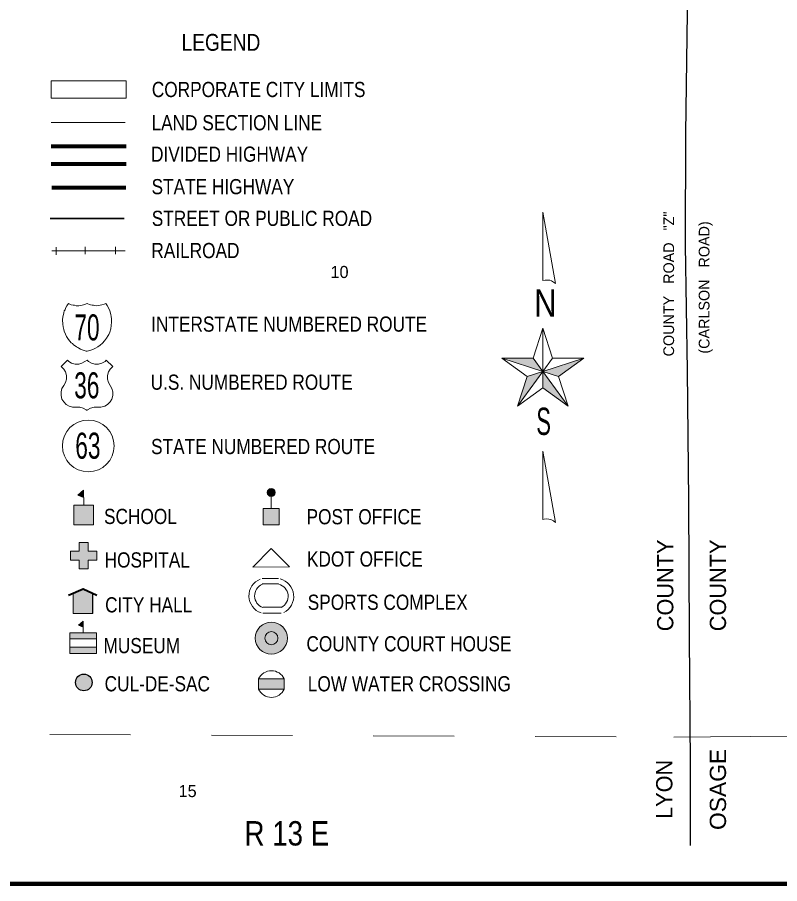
# Model space of a CAD drawing. Extents: x 467 to 471.45, y 2649.76 to 2653.71.
# Drawn here: x 468.626 to 469.568, y 2649.824 to 2650.895 of the extents above; entities that cross this region are included whole.
import ezdxf
from ezdxf.enums import TextEntityAlignment as Align

# ---------------------------------------------------------------- set-up
doc = ezdxf.new("R2010")
doc.units = 0
doc.header["$LTSCALE"] = 0.0068
doc.linetypes.add('LONG_DASHED', pattern=[7.5, 6, -1.5])
doc.linetypes.add('MEDIUM_DASHED', pattern=[4.5, 3, -1.5])
for name, color, linetype, lineweight in [('14', 7, 'Continuous', 25), ('15', 7, 'MEDIUM_DASHED', 13), ('48', 7, 'Continuous', 106), ('50', 7, 'Continuous', 13), ('51', 7, 'Continuous', 13)]:
    doc.layers.add(name, color=color, linetype=linetype, lineweight=lineweight)
for name, color, linetype in [('41', 7, 'Continuous'), ('45', 7, 'Continuous'), ('46', 7, 'Continuous'), ('49', 7, 'Continuous')]:
    doc.layers.add(name, color=color, linetype=linetype)

msp = doc.modelspace()

# ---------------------------------------------------------------- hatches: boundary and pattern name
at = {"layer": '50'}
for points in [[(468.939696, 2650.302763, 1), (468.939269, 2650.312564, 1)], [(468.707576, 2650.301705), (468.700568, 2650.304545), (468.707576, 2650.310606)], [(468.695644, 2650.267803), (468.695644, 2650.291856), (468.719697, 2650.291856), (468.719697, 2650.267803)], [(468.929735, 2650.267803), (468.929735, 2650.288068), (468.949242, 2650.288068), (468.949242, 2650.267803)], [(468.702273, 2650.213258), (468.713258, 2650.213258), (468.713258, 2650.224053), (468.724053, 2650.224053), (468.724053, 2650.235038), (468.713258, 2650.235038), (468.713258, 2650.246023), (468.702273, 2650.246023), (468.702273, 2650.235038), (468.691288, 2650.235038), (468.691288, 2650.224053), (468.702273, 2650.224053)], [(468.707197, 2650.188447), (468.694886, 2650.182955), (468.694886, 2650.158144), (468.718939, 2650.158144), (468.718939, 2650.182955)], [(468.707197, 2650.141288), (468.707197, 2650.148864), (468.701326, 2650.14375)], [(468.959507, 2650.128271, 1), (468.919825, 2650.127044, 1)], [(468.723485, 2650.13428), (468.723485, 2650.126705), (468.69072, 2650.126705), (468.69072, 2650.13428)], [(468.94749, 2650.129498, 1), (468.931842, 2650.125816, 1)], [(468.723485, 2650.116477), (468.723485, 2650.108902), (468.69072, 2650.108902), (468.69072, 2650.116477)], [(468.718095, 2650.072915, 1), (468.697577, 2650.072915, 1)], [(468.923864, 2650.077273), (468.955682, 2650.077273), (468.955682, 2650.064583), (468.923864, 2650.064583)]]:
    msp.add_hatch(color=256, dxfattribs=at).paths.add_polyline_path(points)
at = {"layer": '51'}
for points in [[(469.263258, 2650.473864), (469.224621, 2650.473864), (469.275189, 2650.457386)], [(469.275189, 2650.457386), (469.294508, 2650.451136), (469.325758, 2650.473864)], [(469.24375, 2650.414205), (469.255871, 2650.451136), (469.275189, 2650.457386)], [(469.275189, 2650.457386), (469.275189, 2650.437121), (469.306439, 2650.414205)]]:
    msp.add_hatch(color=256, dxfattribs=at).paths.add_polyline_path(points)

# ---------------------------------------------------------------- linework, layer by layer
at = {"layer": '14'}
msp.add_lwpolyline([(469.457955, 2649.871591), (469.457765, 2649.972348), (469.456439, 2650.129545), (469.455871, 2650.297538), (469.454167, 2650.458333), (469.451515, 2650.613258), (469.452083, 2650.751326), (469.453977, 2650.900947), (469.455114, 2651.01572), (469.455682, 2651.089394), (469.456439, 2651.198485), (469.457955, 2651.339962), (469.45947, 2651.486553), (469.460795, 2651.630303), (469.462689, 2651.770455), (469.463447, 2651.835038)], dxfattribs=at)
at = {"layer": '15'}
msp.add_line((468.46572, 2650.00928), (469.437311, 2650.005492), dxfattribs=at)
msp.add_lwpolyline([(469.437311, 2650.005492), (469.482386, 2650.005682), (470.457955, 2650.012311)], dxfattribs=at)
at = {"layer": '48'}
msp.add_lwpolyline([(466.996591, 2649.824242), (466.996591, 2653.706818), (470.879167, 2653.706818), (470.879167, 2649.824242)], close=True, dxfattribs=at)
at = {"layer": '50', "linetype": 'MEDIUM_DASHED'}
msp.add_line((468.667424, 2650.765152), (468.758902, 2650.765152), dxfattribs=at)
at = {"layer": '50', "lineweight": 80}
for p, q in [((468.667424, 2650.735606), (468.760038, 2650.735606)), ((468.667424, 2650.714015), (468.760038, 2650.714015)), ((468.668371, 2650.684659), (468.759848, 2650.684659))]:
    msp.add_line(p, q, dxfattribs=at)
at = {"layer": '50', "lineweight": 35}
msp.add_line((468.666288, 2650.646402), (468.757765, 2650.646402), dxfattribs=at)
at = {"layer": '50'}
for p, q in [((468.668371, 2650.60625), (468.758902, 2650.60625)), ((468.673864, 2650.610795), (468.673864, 2650.601515)), ((468.709659, 2650.611364), (468.709659, 2650.602083)), ((468.747159, 2650.611364), (468.747159, 2650.602083)), ((468.707765, 2650.291856), (468.707765, 2650.301705)), ((468.939583, 2650.2875), (468.939583, 2650.30322)), ((468.948674, 2650.201515), (468.928409, 2650.201515)), ((468.948674, 2650.194697), (468.928409, 2650.194697)), ((468.929167, 2650.165909), (468.951705, 2650.165909)), ((468.929167, 2650.158712), (468.951705, 2650.158712)), ((468.707197, 2650.13447), (468.707197, 2650.141288)), ((468.923674, 2650.077273), (468.955492, 2650.077273)), ((468.955492, 2650.064583), (468.923674, 2650.064583))]:
    msp.add_line(p, q, dxfattribs=at)
at = {"layer": '50', "linetype": 'LONG_DASHED'}
msp.add_lwpolyline([(468.667614, 2650.816477), (468.760227, 2650.816477), (468.760227, 2650.794886), (468.667614, 2650.794886)], close=True, dxfattribs=at)
at = {"layer": '50'}
for points in [[(468.688826, 2650.541288), (468.686742, 2650.538447), (468.685417, 2650.535606), (468.684848, 2650.533523), (468.683712, 2650.532008), (468.683333, 2650.529545), (468.682576, 2650.527652), (468.682008, 2650.524621), (468.681629, 2650.521023), (468.681818, 2650.51572), (468.682197, 2650.512311), (468.683333, 2650.509091), (468.683712, 2650.507008), (468.685227, 2650.503409), (468.686553, 2650.500379), (468.689015, 2650.49678), (468.69053, 2650.494886), (468.692235, 2650.492803), (468.69375, 2650.491667), (468.695265, 2650.490341), (468.697159, 2650.489015), (468.698864, 2650.487879), (468.700379, 2650.486742), (468.701894, 2650.485985), (468.703788, 2650.484848), (468.707008, 2650.483712), (468.710795, 2650.482386), (468.711932, 2650.482386), (468.715341, 2650.483333), (468.718939, 2650.48428), (468.722159, 2650.485985), (468.725189, 2650.487689), (468.72803, 2650.489773), (468.730871, 2650.492235), (468.733333, 2650.495076), (468.735985, 2650.498295), (468.737879, 2650.501515), (468.738636, 2650.50303), (468.739962, 2650.505682), (468.741098, 2650.510038), (468.741856, 2650.514205), (468.742235, 2650.518182), (468.742045, 2650.522348), (468.741856, 2650.525379), (468.741288, 2650.527652), (468.739962, 2650.532008), (468.738636, 2650.535227), (468.736553, 2650.538636), (468.735038, 2650.541288), (468.733144, 2650.54053), (468.729924, 2650.539583), (468.72822, 2650.539015), (468.726326, 2650.538636), (468.723295, 2650.538447), (468.719886, 2650.539015), (468.717992, 2650.539394), (468.716098, 2650.539583), (468.714773, 2650.540152), (468.712879, 2650.54072), (468.711932, 2650.541288), (468.710795, 2650.54072), (468.70928, 2650.540152), (468.707386, 2650.539583), (468.705682, 2650.539015), (468.701894, 2650.538447), (468.698295, 2650.538447), (468.696212, 2650.539015), (468.694508, 2650.539394), (468.692424, 2650.539773), (468.69053, 2650.54053)], [(468.6875, 2650.471212), (468.679924, 2650.463447), (468.682955, 2650.460038), (468.685038, 2650.456629), (468.686364, 2650.452273), (468.686364, 2650.447917), (468.685038, 2650.443561), (468.682955, 2650.439962), (468.680871, 2650.436364), (468.679735, 2650.432008), (468.679735, 2650.427652), (468.680871, 2650.423106), (468.682955, 2650.419697), (468.686174, 2650.416477), (468.689773, 2650.414205), (468.693939, 2650.413068), (468.702841, 2650.413068), (468.707008, 2650.411932), (468.710606, 2650.409848), (468.711932, 2650.409091), (468.712311, 2650.409848), (468.716288, 2650.411932), (468.720455, 2650.413068), (468.728977, 2650.413068), (468.733712, 2650.414205), (468.737311, 2650.416477), (468.740341, 2650.419697), (468.742614, 2650.423106), (468.74375, 2650.427652), (468.74375, 2650.432008), (468.742614, 2650.436364), (468.740341, 2650.439962), (468.738258, 2650.443561), (468.736932, 2650.447917), (468.736932, 2650.452273), (468.738258, 2650.456629), (468.740341, 2650.460038), (468.74375, 2650.463447), (468.735417, 2650.471212), (468.734091, 2650.469697), (468.730303, 2650.467424), (468.726136, 2650.466288), (468.721591, 2650.466288), (468.717424, 2650.467424), (468.713636, 2650.469697), (468.711932, 2650.471212), (468.70928, 2650.469697), (468.705492, 2650.467424), (468.701515, 2650.466288), (468.69697, 2650.466288), (468.692803, 2650.467424), (468.689205, 2650.469697)], [(468.707576, 2650.301705), (468.700568, 2650.304545), (468.707576, 2650.310606)], [(468.695644, 2650.267803), (468.695644, 2650.291856), (468.719697, 2650.291856), (468.719697, 2650.267803)], [(468.929735, 2650.267803), (468.929735, 2650.288068), (468.949242, 2650.288068), (468.949242, 2650.267803)], [(468.702273, 2650.213258), (468.713258, 2650.213258), (468.713258, 2650.224053), (468.724053, 2650.224053), (468.724053, 2650.235038), (468.713258, 2650.235038), (468.713258, 2650.246023), (468.702273, 2650.246023), (468.702273, 2650.235038), (468.691288, 2650.235038), (468.691288, 2650.224053), (468.702273, 2650.224053)], [(468.916667, 2650.21553), (468.939394, 2650.238447), (468.962311, 2650.21572)], [(468.707197, 2650.188447), (468.694886, 2650.182955), (468.694886, 2650.158144), (468.718939, 2650.158144), (468.718939, 2650.182955)], [(468.707197, 2650.141288), (468.707197, 2650.148864), (468.701326, 2650.14375)], [(468.723485, 2650.13428), (468.723485, 2650.126705), (468.69072, 2650.126705), (468.69072, 2650.13428)], [(468.723485, 2650.116477), (468.723485, 2650.108902), (468.69072, 2650.108902), (468.69072, 2650.116477)], [(468.923864, 2650.077273), (468.955682, 2650.077273), (468.955682, 2650.064583), (468.923864, 2650.064583)]]:
    msp.add_lwpolyline(points, close=True, dxfattribs=at)
at = {"layer": '50', "lineweight": 40}
msp.add_lwpolyline([(468.689015, 2650.180682), (468.707008, 2650.188636), (468.724053, 2650.180682)], dxfattribs=at)
at = {"layer": '50'}
for points in [[(468.698674, 2650.158333), (468.694697, 2650.158333), (468.694697, 2650.183144)], [(468.71875, 2650.183144), (468.71875, 2650.158333), (468.698485, 2650.158333)], [(468.723485, 2650.124621), (468.723485, 2650.126705), (468.69072, 2650.126705), (468.69072, 2650.116477), (468.723485, 2650.116477), (468.723485, 2650.125)]]:
    msp.add_lwpolyline(points, dxfattribs=at)
for centre, radius in [((468.713367, 2650.365256), 0.031987), ((468.939482, 2650.307664), 0.004905), ((468.939666, 2650.127657), 0.01985), ((468.939666, 2650.127657), 0.008037)]:
    msp.add_circle(centre, radius, dxfattribs=at)
at = {"layer": '50', "lineweight": 25}
msp.add_circle((468.707836, 2650.072915), 0.010259, dxfattribs=at)
at = {"layer": '50'}
for centre, radius, start, end in [((468.934268, 2650.179889), 0.022283, 111.82978, 251.18127), ((468.934268, 2650.179997), 0.015332, 111.82978, 251.18127), ((468.945064, 2650.179368), 0.015332, 296.54144, 75.89292), ((468.945064, 2650.17926), 0.022283, 296.54144, 75.89292), ((468.939721, 2650.069902), 0.017521, 24.77119, 155.22881), ((468.939721, 2650.07199), 0.017521, 204.77119, 335.22881)]:
    msp.add_arc(centre, radius, start, end, dxfattribs=at)
at = {"layer": '51'}
for p, q in [((469.263258, 2650.473864), (469.275189, 2650.510606)), ((469.275189, 2650.510606), (469.287121, 2650.473864))]:
    msp.add_line(p, q, dxfattribs=at)
for points in [[(469.275189, 2650.569697), (469.275189, 2650.654167), (469.29072, 2650.565909), (469.288447, 2650.567803), (469.285985, 2650.569129), (469.283712, 2650.570076), (469.281061, 2650.570265), (469.27822, 2650.570265)], [(469.275189, 2650.510606), (469.263258, 2650.473864), (469.275189, 2650.457386)], [(469.275189, 2650.510606), (469.275189, 2650.457386), (469.287121, 2650.473864)], [(469.224621, 2650.473864), (469.275189, 2650.457386), (469.255871, 2650.451136)], [(469.263258, 2650.473864), (469.224621, 2650.473864), (469.275189, 2650.457386)], [(469.325758, 2650.473864), (469.287121, 2650.473864), (469.275189, 2650.457386)], [(469.275189, 2650.457386), (469.294508, 2650.451136), (469.325758, 2650.473864)], [(469.24375, 2650.414205), (469.275189, 2650.457386), (469.275189, 2650.437121)], [(469.24375, 2650.414205), (469.255871, 2650.451136), (469.275189, 2650.457386)], [(469.275189, 2650.457386), (469.294508, 2650.451136), (469.306439, 2650.414205)], [(469.275189, 2650.457386), (469.275189, 2650.437121), (469.306439, 2650.414205)], [(469.275189, 2650.274432), (469.275189, 2650.358712), (469.29072, 2650.270644), (469.288636, 2650.272538), (469.285795, 2650.274053), (469.282576, 2650.274811), (469.280114, 2650.275189), (469.277083, 2650.274811)]]:
    msp.add_lwpolyline(points, close=True, dxfattribs=at)
for points in [[(469.255871, 2650.451136), (469.224621, 2650.473864), (469.263258, 2650.473864), (469.275189, 2650.510606)], [(469.287121, 2650.473864), (469.325758, 2650.473864), (469.294508, 2650.451136)], [(469.275189, 2650.437121), (469.24375, 2650.414205), (469.255871, 2650.451136)], [(469.294508, 2650.451136), (469.306439, 2650.414205), (469.275189, 2650.437121)]]:
    msp.add_lwpolyline(points, dxfattribs=at)

# ---------------------------------------------------------------- texts
at = {"layer": '41'}
for s, p in [('COUNTY', (469.436553, 2650.192898)), ('COUNTY', (469.501705, 2650.192898)), ('LYON', (469.435417, 2649.940814))]:
    msp.add_text(s, height=0.02008, rotation=90, dxfattribs=at).set_placement(p, align=Align.CENTER)
at = {"layer": '41', "width": 1.05}
msp.add_text('OSAGE', height=0.02008, rotation=90, dxfattribs=at).set_placement((469.501705, 2649.94072), align=Align.CENTER)
at = {"layer": '45'}
for s, p in [('10', (469.023958, 2650.572727)), ('15', (468.836174, 2649.93125))]:
    msp.add_text(s, height=0.01496, dxfattribs=at).set_placement(p, align=Align.CENTER)
at = {"layer": '46', "width": 0.85}
msp.add_text('R 13 E', height=0.03011, dxfattribs=at).set_placement((468.958807, 2649.871402), align=Align.CENTER)
at = {"layer": '49'}
for s, p in [('COUNTY   ROAD   "Z"', (469.4375, 2650.565436)), ('(CARLSON   ROAD)', (469.48125, 2650.56108))]:
    msp.add_text(s, height=0.01326, rotation=90, dxfattribs=at).set_placement(p, align=Align.CENTER)
at = {"layer": '50'}
for s, height, width, p in [('LEGEND', 0.02083, 0.85, (468.877367, 2650.853598)), ('CORPORATE CITY LIMITS', 0.01875, 0.85, (468.923958, 2650.796402)), ('LAND SECTION LINE', 0.01875, 0.85, (468.89697, 2650.755303)), ('DIVIDED HIGHWAY', 0.01875, 0.85, (468.888068, 2650.716477)), ('STATE HIGHWAY', 0.01875, 0.85, (468.87983, 2650.676326)), ('STREET OR PUBLIC ROAD', 0.01875, 0.85, (468.92803, 2650.637121)), ('RAILROAD', 0.01875, 0.85, (468.845833, 2650.597348)), ('70', 0.0322, 0.65, (468.711742, 2650.495644)), ('INTERSTATE NUMBERED ROUTE', 0.01875, 0.85, (468.961648, 2650.506439)), ('36', 0.0322, 0.65, (468.711553, 2650.424053)), ('U.S. NUMBERED ROUTE', 0.01875, 0.85, (468.915341, 2650.434659)), ('63', 0.0322, 0.65, (468.712879, 2650.349432)), ('STATE NUMBERED ROUTE', 0.01875, 0.85, (468.929545, 2650.355114)), ('SCHOOL', 0.01875, 0.85, (468.777841, 2650.26875)), ('POST OFFICE', 0.01875, 0.85, (469.054261, 2650.268371)), ('HOSPITAL', 0.01875, 0.85, (468.786269, 2650.214962)), ('KDOT OFFICE', 0.01875, 0.85, (469.055303, 2650.216098)), ('CITY HALL', 0.01875, 0.85, (468.788068, 2650.15947)), ('SPORTS COMPLEX', 0.01875, 0.85, (469.083523, 2650.162689)), ('COUNTY COURT HOUSE', 0.01875, 0.85, (469.109754, 2650.111364)), ('MUSEUM', 0.01875, 0.85, (468.779545, 2650.109091)), ('CUL-DE-SAC', 0.01875, 0.85, (468.798674, 2650.061932)), ('LOW WATER CROSSING', 0.01875, 0.85, (469.110227, 2650.061932))]:
    msp.add_text(s, height=height, dxfattribs=dict(at, width=width)).set_placement(p, align=Align.CENTER)
at = {"layer": '51'}
for s, width, p in [('N', 0.85, (469.278314, 2650.525)), ('S', 0.6, (469.276231, 2650.378788))]:
    msp.add_text(s, height=0.03375, dxfattribs=dict(at, width=width)).set_placement(p, align=Align.CENTER)

doc.saveas('drawing.dxf')
